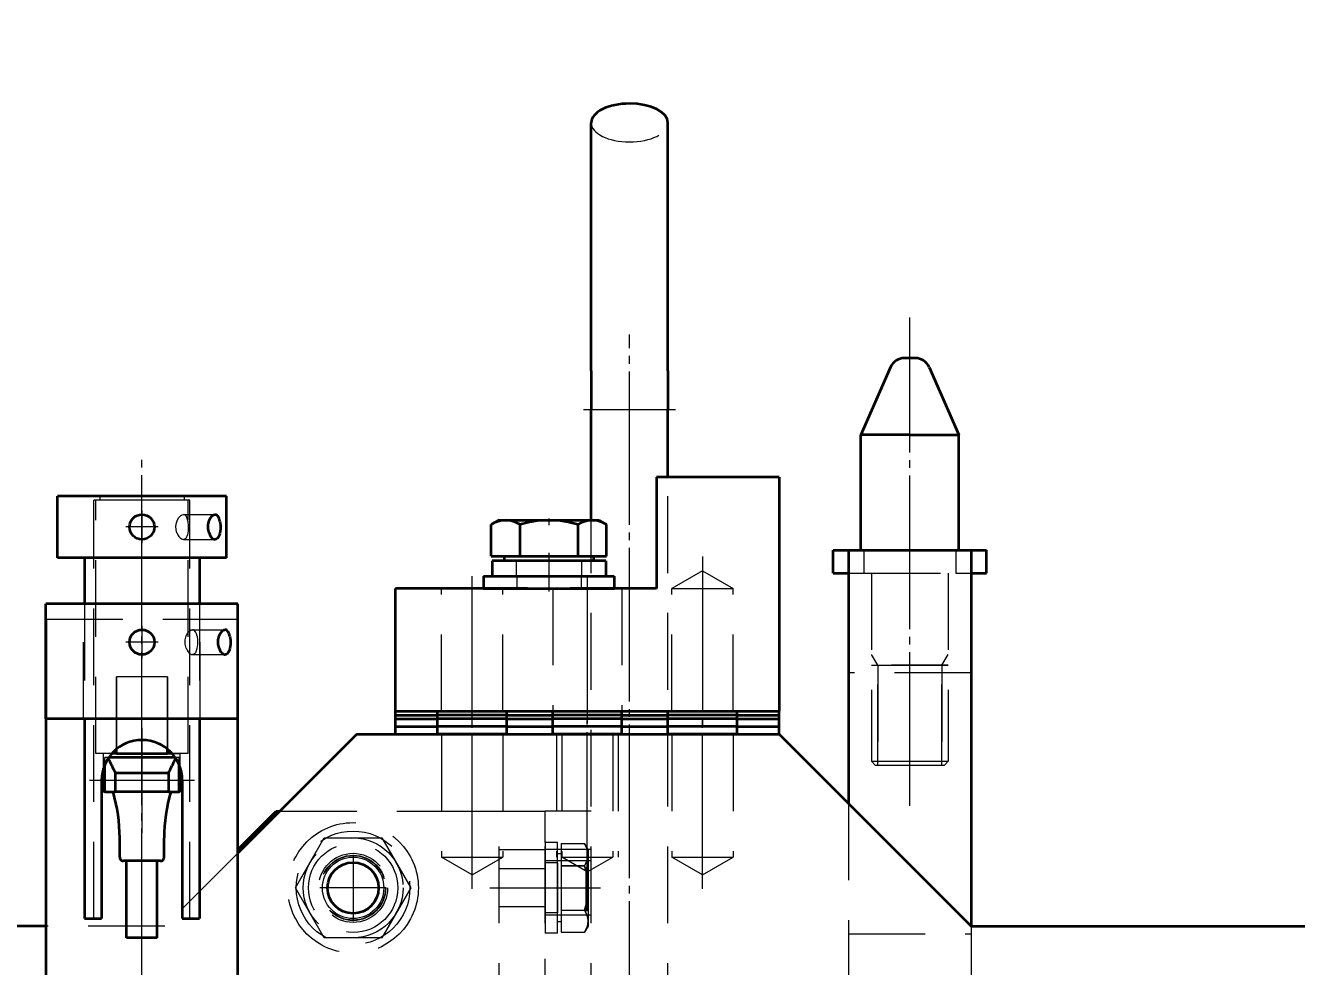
# Model space of a CAD drawing. Header units: millimetres. Extents: x 7914 to 16415, y -883 to 305.
# Drawn here: x 8296.5 to 8462.1, y -31.2 to 91.4 of the extents above; entities that cross this region are included whole.
import ezdxf

# ---------------------------------------------------------------- set-up
doc = ezdxf.new("R2010")
doc.units = ezdxf.units.MM
doc.linetypes.add('CENTER-HOKUTO', pattern=[23, 20, -1, 1, -1])
doc.linetypes.add('HIDDEN-HOKUTO', pattern=[3.8, 2.5, -1.3])
doc.layers.add('AM_7', color=2, linetype='CENTER-HOKUTO', lineweight=30)
doc.layers.add('AM_HID', color=1, linetype='HIDDEN-HOKUTO', lineweight=25)
doc.layers.add('word_dim', color=253, linetype='Continuous')
doc.styles.get("Standard").update_dxf_attribs({"font": 'romans.shx', "bigfont": 'bigfont.shx'})
doc.dimstyles.new('RS1-4', dxfattribs={"dimscale": 4, "dimtxt": 3.5, "dimasz": 3, "dimexe": 1, "dimexo": 0, "dimgap": 1, "dimtad": 3, "dimdsep": 46, "dimtxsty": 'Standard', "dimblk1": 'OPEN', "dimblk2": 'OPEN', "dimsah": 1, "dimcen": 0, "dimclrd": 256, "dimclre": 256, "dimclrt": 3, "dimadec": 0, "dimazin": 0, "dimtfac": 1, "dimtmove": 0, "dimatfit": 3, "dimldrblk": 'OPEN', "dimfxl": 0, "dimtolj": 1, "dimtzin": 0, "dimarcsym": 0})

# ---------------------------------------------------------------- blocks, each defined once
blk = doc.blocks.new('_Open')
at = {"color": 0, "lineweight": -2}
for p, q in [((-1, 0.167), (0, 0)), ((-1, -0.167), (0, 0)), ((0, 0), (-1, 0))]:
    blk.add_line(p, q, dxfattribs=at)
blk = doc.blocks.new('*D267')
at = {"layer": 'DEFPOINTS', "color": 0, "linetype": 'Continuous', "ltscale": 2}
for p in [(8630.39, 190.76), (8630.39, 123.12), (8194.72, 35.06)]:
    blk.add_point(p, dxfattribs=at)
at = {"layer": 'word_dim', "linetype": 'Continuous', "lineweight": -2, "ltscale": 2}
for p, q in [((8194.72, 35.06), (8194.72, 194.76)), ((8630.39, 123.12), (8630.39, 194.76)), ((8206.72, 190.76), (8618.39, 190.76))]:
    blk.add_line(p, q, dxfattribs=at)
at = {"layer": 'word_dim', "linetype": 'Continuous', "lineweight": -2, "ltscale": 2, "xscale": 12, "yscale": 12, "zscale": 12, "rotation": 180}
blk.add_blockref('_Open', (8194.72, 190.76), dxfattribs=at)
at = {"layer": 'word_dim', "linetype": 'Continuous', "lineweight": -2, "ltscale": 2, "xscale": 12, "yscale": 12, "zscale": 12}
blk.add_blockref('_Open', (8630.39, 190.76), dxfattribs=at)
at = {"layer": 'word_dim', "color": 3, "linetype": 'Continuous', "ltscale": 2, "insert": (8412.56, 201.76), "char_height": 14, "attachment_point": 5}
blk.add_mtext('\\A1;435.67', dxfattribs=at)

msp = doc.modelspace()

# ---------------------------------------------------------------- linework, layer by layer
at = {"color": 7, "lineweight": 35}
for p, q in [((8370.223, 46.376), (8370.223, 78.697)), ((8380.223, 46.376), (8380.223, 78.697)), ((8394.723, 32.556), (8394.723, 2.056)), ((8403.723, 23.056), (8403.723, -9.944)), ((8419.723, 23.056), (8419.723, -25.944)), ((8299.223, 14.056), (8299.223, -77.944)), ((8344.723, 2.056), (8394.723, 2.056)), ((8304.223, 1.056), (8304.223, -24.944)), ((8319.223, 1.056), (8319.223, -24.944)), ((8324.223, -77.944), (8324.223, 1.056)), ((8339.723, -0.944), (8324.223, -16.444)), ((8339.723, -0.944), (8394.723, -0.944)), ((8394.723, -0.944), (8419.723, -25.944)), ((8299.223, -25.944), (8254.723, -25.944)), ((8419.723, -25.944), (8520.723, -25.944))]:
    msp.add_line(p, q, dxfattribs=at)
at = {"color": 7, "lineweight": 35, "ltscale": 0.017374}
msp.add_line((8411.723, 48.056), (8411.028, 48.056), dxfattribs=at)
at = {"color": 7, "lineweight": 35, "ltscale": 0.011168}
msp.add_line((8412.17, 48.056), (8411.723, 48.056), dxfattribs=at)
at = {"color": 7, "lineweight": 35, "ltscale": 0.006206}
msp.add_line((8412.418, 48.056), (8412.17, 48.056), dxfattribs=at)
at = {"color": 7, "lineweight": 35, "ltscale": 0.125}
for p, q in [((8370.223, 46.376), (8370.223, 41.376)), ((8380.223, 46.376), (8380.223, 41.376))]:
    msp.add_line(p, q, dxfattribs=at)
at = {"color": 7, "lineweight": 35, "ltscale": 0.240505}
for p, q in [((8409.198, 46.861), (8405.323, 38.056)), ((8414.249, 46.861), (8418.123, 38.056))]:
    msp.add_line(p, q, dxfattribs=at)
at = {"color": 7, "lineweight": 35, "ltscale": 0.360515}
msp.add_line((8370.223, 26.956), (8370.223, 41.376), dxfattribs=at)
at = {"color": 7, "lineweight": 35, "ltscale": 0.220515}
msp.add_line((8380.223, 32.556), (8380.223, 41.376), dxfattribs=at)
at = {"color": 7, "lineweight": 35, "ltscale": 0.375}
for p, q in [((8405.323, 23.056), (8405.323, 38.056)), ((8418.123, 23.056), (8418.123, 38.056)), ((8299.223, 1.056), (8299.223, 16.056)), ((8324.223, 1.056), (8324.223, 16.056))]:
    msp.add_line(p, q, dxfattribs=at)
at = {"color": 7, "lineweight": 35, "ltscale": 0.160001}
for q in [(8405.323, 38.056), (8418.123, 38.056)]:
    msp.add_line((8411.723, 38.056), q, dxfattribs=at)
at = {"color": 7, "lineweight": 35, "ltscale": 0.3625}
msp.add_line((8378.723, 32.556), (8378.723, 18.056), dxfattribs=at)
at = {"color": 7, "lineweight": 35, "ltscale": 0.4}
for p, q in [((8394.723, 32.556), (8378.723, 32.556)), ((8403.723, 23.056), (8419.723, 23.056)), ((8344.723, 2.056), (8344.723, 18.056))]:
    msp.add_line(p, q, dxfattribs=at)
at = {"color": 7, "lineweight": 35, "ltscale": 0.275}
for p, q in [((8311.723, 30.056), (8300.723, 30.056)), ((8322.723, 30.056), (8311.723, 30.056)), ((8311.723, 22.056), (8300.723, 22.056)), ((8322.723, 22.056), (8311.723, 22.056))]:
    msp.add_line(p, q, dxfattribs=at)
at = {"color": 7, "lineweight": 35, "ltscale": 0.2}
for p, q in [((8300.723, 22.056), (8300.723, 30.056)), ((8322.723, 22.056), (8322.723, 30.056))]:
    msp.add_line(p, q, dxfattribs=at)
at = {"color": 7, "lineweight": 35, "ltscale": 0.029084}
for p, q in [((8358.223, 26.956), (8357.216, 26.374)), ((8371.223, 26.956), (8372.231, 26.374))]:
    msp.add_line(p, q, dxfattribs=at)
at = {"color": 7, "lineweight": 35, "ltscale": 0.1625}
for p, q in [((8358.223, 26.956), (8364.723, 26.956)), ((8364.723, 26.956), (8371.223, 26.956))]:
    msp.add_line(p, q, dxfattribs=at)
at = {"color": 7, "lineweight": 35, "ltscale": 0.102958}
for p, q in [((8357.216, 22.256), (8357.216, 26.374)), ((8360.967, 22.256), (8360.967, 26.374)), ((8368.48, 26.374), (8368.48, 22.256)), ((8372.231, 22.256), (8372.231, 26.374))]:
    msp.add_line(p, q, dxfattribs=at)
at = {"color": 7, "lineweight": 35, "ltscale": 0.15}
for p, q in [((8304.223, 22.056), (8304.223, 16.056)), ((8319.223, 22.056), (8319.223, 16.056)), ((8359.223, 2.056), (8365.223, 2.056)), ((8374.223, 2.056), (8380.223, 2.056)), ((8359.223, 1.556), (8365.223, 1.556)), ((8359.223, 1.556), (8365.223, 1.556)), ((8359.223, 1.056), (8365.223, 1.056)), ((8359.223, 1.056), (8365.223, 1.056)), ((8359.223, 0.056), (8365.223, 0.056)), ((8359.223, 0.056), (8365.223, 0.056)), ((8374.223, 1.556), (8380.223, 1.556)), ((8374.223, 1.556), (8380.223, 1.556)), ((8374.223, 1.056), (8380.223, 1.056)), ((8374.223, 1.056), (8380.223, 1.056)), ((8374.223, 0.056), (8380.223, 0.056)), ((8374.223, 0.056), (8380.223, 0.056)), ((8359.223, -0.944), (8365.223, -0.944)), ((8374.223, -0.944), (8380.223, -0.944))]:
    msp.add_line(p, q, dxfattribs=at)
at = {"color": 7, "lineweight": 35, "ltscale": 0.093771}
for p, q in [((8357.216, 22.256), (8360.967, 22.256)), ((8368.48, 22.256), (8372.231, 22.256))]:
    msp.add_line(p, q, dxfattribs=at)
at = {"color": 7, "lineweight": 35, "ltscale": 0.185001}
for p, q in [((8364.723, 21.656), (8357.323, 21.656)), ((8372.123, 21.656), (8364.723, 21.656))]:
    msp.add_line(p, q, dxfattribs=at)
at = {"color": 7, "lineweight": 35, "ltscale": 0.05}
for p, q in [((8357.323, 21.656), (8357.323, 19.656)), ((8372.123, 21.656), (8372.123, 19.656)), ((8311.723, -27.444), (8309.723, -27.444)), ((8313.723, -27.444), (8311.723, -27.444))]:
    msp.add_line(p, q, dxfattribs=at)
at = {"color": 7, "lineweight": 35, "ltscale": 0.015}
for p, q in [((8358.908, 22.256), (8358.908, 21.656)), ((8370.538, 22.256), (8370.538, 21.656))]:
    msp.add_line(p, q, dxfattribs=at)
at = {"color": 7, "lineweight": 35, "ltscale": 0.187833}
msp.add_line((8360.967, 22.256), (8368.48, 22.256), dxfattribs=at)
at = {"color": 7, "lineweight": 35, "ltscale": 0.1}
for p, q in [((8401.723, 23.056), (8405.723, 23.056)), ((8417.723, 23.056), (8421.723, 23.056))]:
    msp.add_line(p, q, dxfattribs=at)
at = {"color": 7, "lineweight": 35, "ltscale": 0.075}
for p, q in [((8401.723, 20.056), (8401.723, 23.056)), ((8421.723, 20.056), (8421.723, 23.056))]:
    msp.add_line(p, q, dxfattribs=at)
at = {"color": 7, "lineweight": 35, "ltscale": 0.3}
msp.add_line((8405.723, 23.056), (8417.723, 23.056), dxfattribs=at)
at = {"color": 7, "lineweight": 35, "ltscale": 0.050005}
for p, q in [((8401.723, 20.056), (8403.723, 20.056)), ((8419.723, 20.056), (8421.723, 20.056))]:
    msp.add_line(p, q, dxfattribs=at)
at = {"color": 7, "lineweight": 35, "ltscale": 0.2125}
for p, q in [((8356.223, 19.656), (8364.723, 19.656)), ((8364.723, 19.656), (8373.223, 19.656)), ((8356.223, 18.056), (8364.723, 18.056)), ((8364.723, 18.056), (8373.223, 18.056))]:
    msp.add_line(p, q, dxfattribs=at)
at = {"color": 7, "lineweight": 35, "ltscale": 0.04}
for p, q in [((8356.223, 19.656), (8356.223, 18.056)), ((8373.223, 19.656), (8373.223, 18.056))]:
    msp.add_line(p, q, dxfattribs=at)
at = {"color": 7, "lineweight": 35, "ltscale": 0.430635}
msp.add_line((8361.949, 18.056), (8344.723, 18.056), dxfattribs=at)
at = {"color": 7, "lineweight": 35, "ltscale": 0.280594}
msp.add_line((8378.723, 18.056), (8367.5, 18.056), dxfattribs=at)
at = {"color": 7, "lineweight": 35, "ltscale": 0.3125}
for p, q in [((8311.723, 16.056), (8299.223, 16.056)), ((8324.223, 16.056), (8311.723, 16.056)), ((8311.723, 1.056), (8299.223, 1.056)), ((8324.223, 1.056), (8311.723, 1.056))]:
    msp.add_line(p, q, dxfattribs=at)
at = {"color": 7, "lineweight": 35, "ltscale": 0.0125}
for p, q in [((8344.723, 1.556), (8344.723, 2.056)), ((8350.223, 1.556), (8350.223, 2.056)), ((8359.223, 1.556), (8359.223, 2.056)), ((8365.223, 1.556), (8365.223, 2.056)), ((8374.223, 1.556), (8374.223, 2.056)), ((8380.223, 1.556), (8380.223, 2.056)), ((8389.223, 1.556), (8389.223, 2.056)), ((8394.723, 1.556), (8394.723, 2.056)), ((8344.723, 1.056), (8344.723, 1.556)), ((8350.223, 1.056), (8350.223, 1.556)), ((8359.223, 1.056), (8359.223, 1.556)), ((8365.223, 1.056), (8365.223, 1.556)), ((8374.223, 1.056), (8374.223, 1.556)), ((8380.223, 1.056), (8380.223, 1.556)), ((8389.223, 1.056), (8389.223, 1.556)), ((8394.723, 1.056), (8394.723, 1.556))]:
    msp.add_line(p, q, dxfattribs=at)
at = {"color": 7, "lineweight": 35, "ltscale": 0.1375}
for p, q in [((8344.723, 2.056), (8350.223, 2.056)), ((8389.223, 2.056), (8394.723, 2.056)), ((8344.723, 1.556), (8350.223, 1.556)), ((8344.723, 1.556), (8350.223, 1.556)), ((8344.723, 1.056), (8350.223, 1.056)), ((8344.723, 1.056), (8350.223, 1.056)), ((8344.723, 0.056), (8350.223, 0.056)), ((8344.723, 0.056), (8350.223, 0.056)), ((8389.223, 1.556), (8394.723, 1.556)), ((8389.223, 1.556), (8394.723, 1.556)), ((8389.223, 1.056), (8394.723, 1.056)), ((8389.223, 1.056), (8394.723, 1.056)), ((8389.223, 0.056), (8394.723, 0.056)), ((8389.223, 0.056), (8394.723, 0.056)), ((8344.723, -0.944), (8350.223, -0.944)), ((8389.223, -0.944), (8394.723, -0.944))]:
    msp.add_line(p, q, dxfattribs=at)
at = {"color": 7, "lineweight": 35, "ltscale": 0.025}
for p, q in [((8344.723, 0.056), (8344.723, 1.056)), ((8344.723, -0.944), (8344.723, 0.056)), ((8350.223, 0.056), (8350.223, 1.056)), ((8350.223, -0.944), (8350.223, 0.056)), ((8359.223, 0.056), (8359.223, 1.056)), ((8359.223, -0.944), (8359.223, 0.056)), ((8365.223, 0.056), (8365.223, 1.056)), ((8365.223, -0.944), (8365.223, 0.056)), ((8374.223, 0.056), (8374.223, 1.056)), ((8374.223, -0.944), (8374.223, 0.056)), ((8380.223, 0.056), (8380.223, 1.056)), ((8380.223, -0.944), (8380.223, 0.056)), ((8389.223, 0.056), (8389.223, 1.056)), ((8389.223, -0.944), (8389.223, 0.056)), ((8394.723, 0.056), (8394.723, 1.056)), ((8394.723, -0.944), (8394.723, 0.056))]:
    msp.add_line(p, q, dxfattribs=at)
at = {"color": 7, "lineweight": 35, "ltscale": 0.225}
for p, q in [((8359.223, 1.556), (8350.223, 1.556)), ((8359.223, 1.556), (8350.223, 1.556)), ((8359.223, 1.056), (8350.223, 1.056)), ((8359.223, 1.056), (8350.223, 1.056)), ((8359.223, 0.056), (8350.223, 0.056)), ((8359.223, 0.056), (8350.223, 0.056)), ((8374.223, 1.556), (8365.223, 1.556)), ((8374.223, 1.556), (8365.223, 1.556)), ((8374.223, 1.056), (8365.223, 1.056)), ((8374.223, 1.056), (8365.223, 1.056)), ((8374.223, 0.056), (8365.223, 0.056)), ((8374.223, 0.056), (8365.223, 0.056)), ((8389.223, 1.556), (8380.223, 1.556)), ((8389.223, 1.556), (8380.223, 1.556)), ((8389.223, 1.056), (8380.223, 1.056)), ((8389.223, 1.056), (8380.223, 1.056)), ((8389.223, 0.056), (8380.223, 0.056)), ((8389.223, 0.056), (8380.223, 0.056)), ((8359.223, -0.944), (8350.223, -0.944)), ((8374.223, -0.944), (8365.223, -0.944)), ((8389.223, -0.944), (8380.223, -0.944))]:
    msp.add_line(p, q, dxfattribs=at)
at = {"color": 7, "lineweight": 35, "ltscale": 0.014243}
for p, q in [((8308.407, -3.444), (8308.407, -2.874)), ((8315.04, -3.444), (8315.04, -2.874))]:
    msp.add_line(p, q, dxfattribs=at)
at = {"color": 7, "lineweight": 35, "ltscale": 0.088429}
for p, q in [((8306.885, -8.444), (8306.885, -4.907)), ((8316.562, -8.444), (8316.562, -4.907))]:
    msp.add_line(p, q, dxfattribs=at)
at = {"color": 7, "lineweight": 35, "ltscale": 0.107706}
for p, q in [((8311.723, -3.944), (8307.415, -3.944)), ((8316.032, -3.944), (8311.723, -3.944))]:
    msp.add_line(p, q, dxfattribs=at)
at = {"color": 7, "lineweight": 35, "ltscale": 0.014911}
for p, q in [((8308.407, -3.444), (8307.81, -3.444)), ((8315.636, -3.444), (8315.04, -3.444))]:
    msp.add_line(p, q, dxfattribs=at)
at = {"color": 7, "lineweight": 35, "ltscale": 0.082915}
for p, q in [((8308.407, -3.444), (8311.723, -3.444)), ((8311.723, -3.444), (8315.04, -3.444))]:
    msp.add_line(p, q, dxfattribs=at)
at = {"color": 7, "lineweight": 35, "ltscale": 0.077519}
for p, q in [((8306.723, -8.444), (8306.723, -5.343)), ((8316.723, -8.444), (8316.723, -5.343))]:
    msp.add_line(p, q, dxfattribs=at)
at = {"color": 7, "lineweight": 35, "ltscale": 0.0625}
for p, q in [((8308.258, -5.944), (8308.258, -8.444)), ((8315.189, -5.944), (8315.189, -8.444)), ((8308.823, -16.944), (8308.823, -14.444)), ((8314.623, -16.944), (8314.623, -14.444))]:
    msp.add_line(p, q, dxfattribs=at)
at = {"color": 7, "lineweight": 35, "ltscale": 0.086642}
for p, q in [((8308.258, -5.944), (8311.723, -5.944)), ((8311.723, -5.944), (8315.189, -5.944)), ((8311.723, -8.444), (8308.258, -8.444)), ((8315.189, -8.444), (8311.723, -8.444))]:
    msp.add_line(p, q, dxfattribs=at)
at = {"color": 7, "lineweight": 35, "ltscale": 0.45}
for p, q in [((8306.473, -6.944), (8306.473, -24.944)), ((8316.973, -6.944), (8316.973, -24.944))]:
    msp.add_line(p, q, dxfattribs=at)
at = {"color": 7, "lineweight": 35, "ltscale": 0.004034}
for p, q in [((8306.885, -8.444), (8306.723, -8.444)), ((8316.723, -8.444), (8316.562, -8.444))]:
    msp.add_line(p, q, dxfattribs=at)
at = {"color": 7, "lineweight": 35, "ltscale": 0.034324}
for p, q in [((8306.885, -8.444), (8308.258, -8.444)), ((8315.189, -8.444), (8316.562, -8.444))]:
    msp.add_line(p, q, dxfattribs=at)
at = {"color": 7, "lineweight": 35, "ltscale": 0.176777}
msp.add_line((8324.223, -15.944), (8329.223, -10.944), dxfattribs=at)
at = {"color": 7, "lineweight": 35, "ltscale": 0.012501}
msp.add_line((8329.223, -10.944), (8329.723, -10.944), dxfattribs=at)
at = {"color": 7, "lineweight": 35, "ltscale": 0.06}
for p, q in [((8311.723, -17.444), (8309.323, -17.444)), ((8314.123, -17.444), (8311.723, -17.444))]:
    msp.add_line(p, q, dxfattribs=at)
at = {"color": 7, "lineweight": 35, "ltscale": 0.25}
for p, q in [((8309.723, -27.444), (8309.723, -17.444)), ((8313.723, -27.444), (8313.723, -17.444))]:
    msp.add_line(p, q, dxfattribs=at)
at = {"color": 7, "lineweight": 35, "ltscale": 0.05625}
for p, q in [((8304.223, -24.944), (8306.473, -24.944)), ((8316.973, -24.944), (8319.223, -24.944))]:
    msp.add_line(p, q, dxfattribs=at)
at = {"color": 7, "lineweight": 35}
for points in [[(8320.458, 25.279), (8320.347, 25.808), (8320.353, 26.362), (8320.477, 26.886), (8320.64, 27.228), (8320.852, 27.492), (8321.091, 27.647), (8321.25, 27.677)], [(8321.881, 26.833), (8321.79, 27.152), (8321.66, 27.415), (8321.491, 27.597), (8321.375, 27.657), (8321.25, 27.677)], [(8321.881, 26.833), (8321.949, 26.304), (8321.945, 25.751), (8321.869, 25.228), (8321.779, 24.929), (8321.652, 24.684), (8321.535, 24.55), (8321.401, 24.465), (8321.25, 24.435)], [(8360.967, 26.374), (8360.516, 26.609), (8360.06, 26.791), (8359.65, 26.899), (8359.238, 26.951), (8358.611, 26.914), (8357.99, 26.745), (8357.601, 26.578), (8357.216, 26.374)], [(8364.723, 26.956), (8363.454, 26.885), (8362.2, 26.683), (8360.967, 26.374)], [(8368.48, 26.374), (8367.247, 26.683), (8365.992, 26.885), (8364.723, 26.956)], [(8372.231, 26.374), (8371.78, 26.609), (8371.324, 26.791), (8370.914, 26.899), (8370.502, 26.951), (8369.875, 26.914), (8369.255, 26.745), (8368.865, 26.578), (8368.48, 26.374)], [(8320.458, 25.279), (8320.568, 25.013), (8320.708, 24.783), (8320.842, 24.629), (8320.988, 24.515), (8321.119, 24.455), (8321.25, 24.435)], [(8321.767, 10.279), (8321.658, 10.808), (8321.665, 11.362), (8321.785, 11.886), (8321.945, 12.228), (8322.153, 12.492), (8322.391, 12.647), (8322.549, 12.677)], [(8323.19, 11.833), (8323.096, 12.152), (8322.963, 12.415), (8322.791, 12.597), (8322.674, 12.657), (8322.549, 12.677)], [(8323.19, 11.833), (8323.26, 11.304), (8323.256, 10.751), (8323.178, 10.228), (8323.085, 9.932), (8322.958, 9.689), (8322.838, 9.551), (8322.701, 9.465), (8322.549, 9.435)], [(8321.767, 10.279), (8321.876, 10.011), (8322.014, 9.78), (8322.145, 9.627), (8322.288, 9.515), (8322.418, 9.455), (8322.549, 9.435)]]:
    msp.add_lwpolyline(points, dxfattribs=at)
for centre, radius in [((8311.723, 26.056), 1.621), ((8311.723, 11.056), 1.621), ((8339.223, -20.944), 3.323)]:
    msp.add_circle(centre, radius, dxfattribs=at)
at = {"color": 7, "lineweight": 13}
msp.add_circle((8339.223, -20.944), 4, dxfattribs=at)
at = {"color": 7, "lineweight": 35}
for centre, radius, start, end in [((8411.028, 46.056), 2, 90, 156.25051), ((8412.418, 46.056), 2, 23.74949, 90), ((8311.723, -6.944), 5.25, 360, 179.99999), ((8375.478, 28.953), 75.739, 205.85898, 207.43579), ((8247.969, 28.953), 75.739, 332.56421, 334.14101), ((8287.222, -14.444), 21.601, 0, 16.12649), ((8336.225, -14.444), 21.601, 163.87352, 179.99999), ((8309.323, -16.944), 0.5, 180.00288, 270.63679), ((8314.123, -16.944), 0.5, 269.36321, 359.99712)]:
    msp.add_arc(centre, radius, start, end, dxfattribs=at)
for start_param, end_param in [(1.5707963, 3.1415927), (6.2831853, 7.8539816)]:
    msp.add_ellipse((8375.223, 78.697), major_axis=(5, 0), ratio=0.5, start_param=start_param, end_param=end_param, dxfattribs=at)
at = {"layer": 'AM_7', "color": 2, "lineweight": 13}
for p, q in [((8411.723, -10.244), (8411.723, 53.356)), ((8375.223, -65.676), (8375.223, 51.108)), ((8369.223, 41.376), (8381.223, 41.376)), ((8311.723, -33.194), (8311.723, 35.806)), ((8311.723, 28.163), (8311.723, 23.949)), ((8364.723, 27.17), (8364.723, 26.293)), ((8313.831, 26.056), (8309.616, 26.056)), ((8364.723, 22.676), (8364.723, 17.635)), ((8384.723, 22.196), (8384.723, 0.225)), ((8354.723, 0.456), (8354.723, 19.656)), ((8369.723, 19.656), (8369.723, 0.455)), ((8311.723, 13.163), (8311.723, 8.949)), ((8313.831, 11.056), (8309.616, 11.056)), ((8354.723, -21.084), (8354.723, 0.887)), ((8369.723, -20.655), (8369.723, 0.848)), ((8384.723, -21.084), (8384.723, 0.887)), ((8311.723, -0.119), (8311.723, -13.769)), ((8318.548, -6.944), (8304.898, -6.944)), ((8339.223, -16.624), (8339.223, -25.265)), ((8343.544, -20.944), (8334.903, -20.944)), ((8357.023, -20.944), (8371.423, -20.944))]:
    msp.add_line(p, q, dxfattribs=at)
at = {"layer": 'AM_HID', "color": 1, "lineweight": 13, "ltscale": 4}
for p, q in [((8411.723, 38.056), (8405.323, 38.056)), ((8418.123, 38.056), (8411.723, 38.056)), ((8380.223, -55.944), (8380.223, 32.556)), ((8306.223, 30.056), (8306.223, 29.556)), ((8317.223, 30.056), (8317.223, 29.556)), ((8311.723, 29.556), (8305.473, 29.556)), ((8305.473, -24.944), (8305.473, 29.556)), ((8311.723, 29.556), (8305.723, 29.556)), ((8305.723, -3.444), (8305.723, 29.556)), ((8317.973, 29.556), (8311.723, 29.556)), ((8317.723, 29.556), (8311.723, 29.556)), ((8317.723, -3.444), (8317.723, 29.556)), ((8317.973, -24.944), (8317.973, 29.556)), ((8317.136, 27.677), (8321.25, 27.677)), ((8370.223, -55.944), (8370.223, 26.956)), ((8360.967, 22.256), (8360.967, 26.374)), ((8368.48, 22.256), (8368.48, 26.374)), ((8317.136, 24.435), (8321.25, 24.435)), ((8360.473, 21.656), (8364.723, 21.656)), ((8360.473, 21.656), (8360.473, 19.656)), ((8364.723, 21.656), (8368.973, 21.656)), ((8368.973, 21.656), (8368.973, 19.656)), ((8405.723, 23.056), (8405.723, 20.056)), ((8417.723, 23.056), (8417.723, 20.056)), ((8384.723, 20.365), (8380.723, 18.056)), ((8384.723, 20.365), (8388.723, 18.056)), ((8403.723, 20.056), (8405.723, 20.056)), ((8403.723, 20.056), (8419.723, 20.056)), ((8405.723, 20.056), (8417.723, 20.056)), ((8406.723, 20.056), (8406.723, -4.444)), ((8406.723, 20.056), (8406.723, 7.056)), ((8416.723, 20.056), (8416.723, -4.444)), ((8416.723, 20.056), (8416.723, 7.056)), ((8417.723, 20.056), (8419.723, 20.056)), ((8360.473, 19.656), (8364.723, 19.656)), ((8360.523, 19.656), (8360.523, 18.056)), ((8364.723, 19.656), (8368.973, 19.656)), ((8368.923, 19.656), (8368.923, 18.056)), ((8350.723, 2.056), (8350.723, 18.056)), ((8358.723, 2.056), (8358.723, 18.056)), ((8367.5, 18.056), (8361.949, 18.056)), ((8365.223, 18.056), (8365.223, 2.056)), ((8374.223, 18.056), (8374.223, 2.056)), ((8380.723, 18.056), (8386.641, 18.056)), ((8380.723, 2.056), (8380.723, 18.056)), ((8382.806, 18.056), (8388.723, 18.056)), ((8388.723, 2.056), (8388.723, 18.056)), ((8304.123, 1.056), (8304.123, 16.056)), ((8304.223, 16.056), (8304.223, 1.056)), ((8319.223, 16.056), (8319.223, 1.056)), ((8319.323, 1.056), (8319.323, 16.056)), ((8299.223, 14.056), (8324.223, 14.056)), ((8324.223, 1.056), (8324.223, 14.056)), ((8318.305, 12.677), (8322.549, 12.677)), ((8318.305, 9.435), (8322.549, 9.435)), ((8407.535, 8.056), (8406.723, 9.462)), ((8415.911, 8.056), (8416.723, 9.462)), ((8419.723, 7.056), (8403.723, 7.056)), ((8406.723, 8.056), (8415.931, 8.056)), ((8406.726, 8.056), (8414.12, 8.056)), ((8407.516, 8.056), (8416.723, 8.056)), ((8407.535, -4.444), (8407.535, 8.056)), ((8407.535, 8.056), (8407.535, -4.944)), ((8416.723, 8.056), (8409.326, 8.056)), ((8415.911, -4.444), (8415.911, 8.056)), ((8415.911, 8.056), (8415.911, -4.944)), ((8308.407, 6.556), (8308.407, -3.444)), ((8308.407, -2.874), (8308.407, 6.556)), ((8311.723, 6.556), (8308.407, 6.556)), ((8315.04, 6.556), (8311.723, 6.556)), ((8315.04, 6.556), (8315.04, -3.444)), ((8315.04, -2.874), (8315.04, 6.556)), ((8359.223, 2.056), (8350.223, 2.056)), ((8374.223, 2.056), (8365.223, 2.056)), ((8389.223, 2.056), (8380.223, 2.056)), ((8350.723, -0.944), (8350.723, -16.944)), ((8358.723, -0.944), (8358.723, -16.944)), ((8365.723, -0.944), (8365.723, -16.944)), ((8366.4, -0.944), (8366.4, -16.944)), ((8373.047, -0.944), (8373.047, -16.944)), ((8373.723, -0.944), (8373.723, -16.944)), ((8380.723, -0.944), (8380.723, -16.944)), ((8388.723, -0.944), (8388.723, -16.944)), ((8307.81, -3.444), (8305.723, -3.444)), ((8306.723, -5.343), (8306.723, -3.444)), ((8306.885, -4.907), (8306.885, -3.944)), ((8307.415, -3.944), (8306.885, -3.944)), ((8307.322, -4.081), (8307.256, -3.944)), ((8315.041, -3.444), (8316.723, -3.444)), ((8317.723, -3.444), (8315.636, -3.444)), ((8316.562, -3.944), (8316.032, -3.944)), ((8316.191, -3.944), (8316.124, -4.081)), ((8316.562, -4.907), (8316.562, -3.944)), ((8316.723, -5.343), (8316.723, -3.444)), ((8406.723, -4.444), (8414.12, -4.444)), ((8407.223, -4.944), (8406.723, -4.444)), ((8407.223, -4.944), (8409.566, -4.944)), ((8407.535, -4.944), (8407.535, -4.444)), ((8409.326, -4.444), (8416.723, -4.444)), ((8409.566, -4.944), (8416.223, -4.944)), ((8415.911, -4.944), (8415.911, -4.444)), ((8416.223, -4.944), (8416.723, -4.444)), ((8329.723, -10.944), (8354.223, -10.944)), ((8354.223, -10.944), (8364.223, -10.944)), ((8358.223, -55.944), (8358.223, -10.944)), ((8370.223, -10.944), (8364.223, -10.944)), ((8364.223, -15.044), (8364.223, -10.944)), ((8364.223, -55.944), (8364.223, -10.944)), ((8370.223, -55.944), (8370.223, -10.944)), ((8403.723, -9.944), (8403.723, -26.944)), ((8331.716, -20.944), (8335.467, -14.444)), ((8335.467, -14.444), (8342.98, -14.444)), ((8342.98, -14.444), (8346.731, -20.944)), ((8324.223, -16.444), (8314.723, -25.944)), ((8358.223, -15.944), (8364.223, -15.944)), ((8364.223, -15.044), (8364.223, -20.944)), ((8365.823, -15.044), (8364.223, -15.044)), ((8370.223, -15.944), (8364.223, -15.944)), ((8365.823, -20.944), (8365.823, -15.044)), ((8366.323, -16.504), (8365.823, -16.504)), ((8366.323, -15.169), (8366.323, -18.054)), ((8366.323, -15.169), (8369.376, -15.169)), ((8369.823, -15.944), (8369.376, -15.169)), ((8369.823, -15.944), (8369.823, -20.944)), ((8350.723, -16.944), (8356.641, -16.944)), ((8354.723, -19.254), (8350.723, -16.944)), ((8352.806, -16.944), (8358.723, -16.944)), ((8354.723, -19.254), (8358.723, -16.944)), ((8370.223, -17.444), (8364.223, -17.444)), ((8365.823, -17.694), (8364.223, -17.694)), ((8365.823, -17.694), (8365.823, -20.944)), ((8366.323, -18.054), (8366.323, -23.834)), ((8366.323, -18.054), (8369.376, -18.054)), ((8369.376, -18.054), (8366.323, -18.054)), ((8366.4, -16.944), (8371.317, -16.944)), ((8369.723, -18.863), (8366.4, -16.944)), ((8368.13, -16.944), (8373.047, -16.944)), ((8369.723, -18.863), (8373.047, -16.944)), ((8380.723, -16.944), (8386.641, -16.944)), ((8384.723, -19.254), (8380.723, -16.944)), ((8382.806, -16.944), (8388.723, -16.944)), ((8384.723, -19.254), (8388.723, -16.944)), ((8364.223, -18.486), (8358.223, -18.486)), ((8369.823, -18.313), (8369.573, -18.313)), ((8369.573, -18.321), (8369.573, -18.313)), ((8369.823, -18.315), (8369.573, -18.315)), ((8369.823, -18.321), (8369.573, -18.321)), ((8369.573, -18.344), (8369.573, -18.321)), ((8369.823, -18.323), (8369.573, -18.323)), ((8369.823, -18.336), (8369.573, -18.336)), ((8369.823, -18.344), (8369.573, -18.344)), ((8369.573, -18.377), (8369.573, -18.344)), ((8369.823, -18.354), (8369.573, -18.354)), ((8369.823, -18.377), (8369.573, -18.377)), ((8369.573, -18.569), (8369.573, -18.377)), ((8369.823, -18.377), (8369.573, -18.377)), ((8369.823, -18.383), (8369.573, -18.383)), ((8369.823, -18.405), (8369.573, -18.405)), ((8369.823, -18.438), (8369.573, -18.438)), ((8369.823, -18.438), (8369.573, -18.438)), ((8369.823, -18.477), (8369.573, -18.477)), ((8369.823, -18.509), (8369.573, -18.509)), ((8369.823, -18.52), (8369.573, -18.52)), ((8369.823, -18.537), (8369.573, -18.537)), ((8369.823, -18.538), (8369.573, -18.538)), ((8369.823, -18.54), (8369.573, -18.54)), ((8369.823, -18.542), (8369.573, -18.542)), ((8369.823, -18.544), (8369.573, -18.544)), ((8369.823, -18.55), (8369.573, -18.55)), ((8369.823, -18.557), (8369.573, -18.557)), ((8369.823, -18.557), (8369.573, -18.557)), ((8369.823, -18.566), (8369.573, -18.566)), ((8369.823, -18.569), (8369.573, -18.569)), ((8369.573, -18.571), (8369.573, -18.569)), ((8369.823, -18.569), (8369.573, -18.569)), ((8369.823, -18.569), (8369.573, -18.569)), ((8369.823, -18.569), (8369.573, -18.569)), ((8369.823, -18.571), (8369.573, -18.571)), ((8369.573, -18.575), (8369.573, -18.571)), ((8369.823, -18.571), (8369.573, -18.571)), ((8369.823, -18.575), (8369.573, -18.575)), ((8369.573, -18.579), (8369.573, -18.575)), ((8369.823, -18.575), (8369.573, -18.575)), ((8369.823, -18.576), (8369.573, -18.576)), ((8369.823, -18.579), (8369.573, -18.579)), ((8369.573, -18.585), (8369.573, -18.579)), ((8369.823, -18.579), (8369.573, -18.579)), ((8369.823, -18.581), (8369.573, -18.581)), ((8369.823, -18.585), (8369.573, -18.585)), ((8369.573, -18.592), (8369.573, -18.585)), ((8369.823, -18.585), (8369.573, -18.585)), ((8369.823, -18.588), (8369.573, -18.588)), ((8369.823, -18.592), (8369.573, -18.592)), ((8369.573, -18.6), (8369.573, -18.592)), ((8369.823, -18.592), (8369.573, -18.592)), ((8369.823, -18.595), (8369.573, -18.595)), ((8369.823, -18.6), (8369.573, -18.6)), ((8369.573, -18.61), (8369.573, -18.6)), ((8369.823, -18.6), (8369.573, -18.6)), ((8369.823, -18.602), (8369.573, -18.602)), ((8369.823, -18.61), (8369.573, -18.61)), ((8369.573, -18.621), (8369.573, -18.61)), ((8369.823, -18.61), (8369.573, -18.61)), ((8369.823, -18.616), (8369.573, -18.616)), ((8369.823, -18.617), (8369.573, -18.617)), ((8369.823, -18.619), (8369.573, -18.619)), ((8369.823, -18.621), (8369.573, -18.621)), ((8369.573, -18.633), (8369.573, -18.621)), ((8369.823, -18.621), (8369.573, -18.621)), ((8369.823, -18.633), (8369.573, -18.633)), ((8369.573, -18.646), (8369.573, -18.633)), ((8369.823, -18.633), (8369.573, -18.633)), ((8369.823, -18.633), (8369.573, -18.633)), ((8369.823, -18.646), (8369.573, -18.646)), ((8369.573, -18.661), (8369.573, -18.646)), ((8369.823, -18.646), (8369.573, -18.646)), ((8369.823, -18.651), (8369.573, -18.651)), ((8369.823, -18.661), (8369.573, -18.661)), ((8369.573, -18.677), (8369.573, -18.661)), ((8369.823, -18.661), (8369.573, -18.661)), ((8369.823, -18.661), (8369.573, -18.661)), ((8369.823, -18.669), (8369.573, -18.669)), ((8369.823, -18.669), (8369.573, -18.669)), ((8369.823, -18.677), (8369.573, -18.677)), ((8369.573, -18.694), (8369.573, -18.677)), ((8369.823, -18.677), (8369.573, -18.677)), ((8369.823, -18.689), (8369.573, -18.689)), ((8369.823, -18.694), (8369.573, -18.694)), ((8369.573, -18.713), (8369.573, -18.694)), ((8369.823, -18.694), (8369.573, -18.694)), ((8369.823, -18.697), (8369.573, -18.697)), ((8369.823, -18.709), (8369.573, -18.709)), ((8369.823, -18.713), (8369.573, -18.713)), ((8369.573, -18.733), (8369.573, -18.713)), ((8369.823, -18.713), (8369.573, -18.713)), ((8369.823, -18.715), (8369.573, -18.715)), ((8369.823, -18.717), (8369.573, -18.717)), ((8369.823, -18.73), (8369.573, -18.73)), ((8369.823, -18.733), (8369.573, -18.733)), ((8369.573, -18.754), (8369.573, -18.733)), ((8369.823, -18.733), (8369.573, -18.733)), ((8369.823, -18.752), (8369.573, -18.752)), ((8369.823, -18.754), (8369.573, -18.754)), ((8369.573, -18.776), (8369.573, -18.754)), ((8369.823, -18.754), (8369.573, -18.754)), ((8369.823, -18.763), (8369.573, -18.763)), ((8369.823, -18.776), (8369.573, -18.776)), ((8369.573, -18.8), (8369.573, -18.776)), ((8369.823, -18.776), (8369.573, -18.776)), ((8369.823, -18.776), (8369.573, -18.776)), ((8369.823, -18.78), (8369.573, -18.78)), ((8369.823, -18.8), (8369.573, -18.8)), ((8369.573, -18.825), (8369.573, -18.8)), ((8369.823, -18.8), (8369.573, -18.8)), ((8369.823, -18.8), (8369.573, -18.8)), ((8369.823, -18.809), (8369.573, -18.809)), ((8369.823, -18.815), (8369.573, -18.815)), ((8369.823, -18.825), (8369.573, -18.825)), ((8369.573, -23.401), (8369.573, -18.825)), ((8369.823, -18.825), (8369.573, -18.825)), ((8369.823, -18.825), (8369.573, -18.825)), ((8369.823, -18.838), (8369.573, -18.838)), ((8369.823, -18.85), (8369.573, -18.85)), ((8369.823, -18.853), (8369.573, -18.853)), ((8369.823, -18.854), (8369.573, -18.854)), ((8369.823, -18.863), (8369.573, -18.863)), ((8369.823, -18.876), (8369.573, -18.876)), ((8369.823, -18.889), (8369.573, -18.889)), ((8369.823, -18.896), (8369.573, -18.896)), ((8369.823, -18.902), (8369.573, -18.902)), ((8369.823, -18.914), (8369.573, -18.914)), ((8369.823, -18.927), (8369.573, -18.927)), ((8369.823, -18.937), (8369.573, -18.937)), ((8369.823, -18.939), (8369.573, -18.939)), ((8369.823, -18.94), (8369.573, -18.94)), ((8369.823, -18.948), (8369.573, -18.948)), ((8369.823, -18.966), (8369.573, -18.966)), ((8369.823, -18.978), (8369.573, -18.978)), ((8369.823, -18.978), (8369.573, -18.978)), ((8369.823, -18.991), (8369.573, -18.991)), ((8369.823, -19.004), (8369.573, -19.004)), ((8369.823, -19.017), (8369.573, -19.017)), ((8369.823, -19.017), (8369.573, -19.017)), ((8369.823, -19.03), (8369.573, -19.03)), ((8369.823, -19.033), (8369.573, -19.033)), ((8369.823, -19.042), (8369.573, -19.042)), ((8369.823, -19.054), (8369.573, -19.054)), ((8369.823, -19.055), (8369.573, -19.055)), ((8369.823, -19.068), (8369.573, -19.068)), ((8369.823, -19.081), (8369.573, -19.081)), ((8369.823, -19.09), (8369.573, -19.09)), ((8369.823, -19.097), (8369.573, -19.097)), ((8369.823, -19.112), (8369.573, -19.112)), ((8369.823, -19.123), (8369.573, -19.123)), ((8369.823, -19.142), (8369.573, -19.142)), ((8369.823, -19.144), (8369.573, -19.144)), ((8369.823, -19.155), (8369.573, -19.155)), ((8369.823, -19.17), (8369.573, -19.17)), ((8369.823, -19.185), (8369.573, -19.185)), ((8369.823, -19.196), (8369.573, -19.196)), ((8369.823, -19.209), (8369.573, -19.209)), ((8369.823, -19.213), (8369.573, -19.213)), ((8369.823, -19.221), (8369.573, -19.221)), ((8369.823, -19.239), (8369.573, -19.239)), ((8369.823, -19.244), (8369.573, -19.244)), ((8369.823, -19.261), (8369.573, -19.261)), ((8369.823, -19.263), (8369.573, -19.263)), ((8369.823, -19.266), (8369.573, -19.266)), ((8369.823, -19.278), (8369.573, -19.278)), ((8369.823, -19.285), (8369.573, -19.285)), ((8369.823, -19.286), (8369.573, -19.286)), ((8369.823, -19.304), (8369.573, -19.304)), ((8369.823, -19.305), (8369.573, -19.305)), ((8369.823, -19.305), (8369.573, -19.305)), ((8369.823, -19.321), (8369.573, -19.321)), ((8369.823, -19.323), (8369.573, -19.323)), ((8369.823, -19.336), (8369.573, -19.336)), ((8369.823, -19.339), (8369.573, -19.339)), ((8369.823, -19.35), (8369.573, -19.35)), ((8369.823, -19.354), (8369.573, -19.354)), ((8369.823, -19.362), (8369.573, -19.362)), ((8369.823, -19.366), (8369.573, -19.366)), ((8369.823, -19.372), (8369.573, -19.372)), ((8369.823, -19.377), (8369.573, -19.377)), ((8369.823, -19.381), (8369.573, -19.381)), ((8369.823, -19.385), (8369.573, -19.385)), ((8369.823, -19.388), (8369.573, -19.388)), ((8369.823, -19.392), (8369.573, -19.392)), ((8369.823, -19.394), (8369.573, -19.394)), ((8369.823, -19.397), (8369.573, -19.397)), ((8369.823, -19.398), (8369.573, -19.398)), ((8369.823, -19.4), (8369.573, -19.4)), ((8369.823, -19.4), (8369.573, -19.4)), ((8369.823, -19.401), (8369.573, -19.401)), ((8369.823, -19.436), (8369.573, -19.436)), ((8369.823, -19.438), (8369.573, -19.438)), ((8369.823, -19.617), (8369.573, -19.617)), ((8369.823, -19.629), (8369.573, -19.629)), ((8369.823, -19.821), (8369.573, -19.821)), ((8369.823, -19.834), (8369.573, -19.834)), ((8335.467, -27.444), (8331.716, -20.944)), ((8346.731, -20.944), (8342.98, -27.444)), ((8364.223, -20.944), (8364.223, -26.844)), ((8365.823, -26.844), (8365.823, -20.944)), ((8365.823, -20.944), (8365.823, -24.194)), ((8369.823, -20.049), (8369.573, -20.049)), ((8369.823, -20.053), (8369.573, -20.053)), ((8369.823, -20.285), (8369.573, -20.285)), ((8369.823, -20.3), (8369.573, -20.3)), ((8369.823, -20.361), (8369.573, -20.361)), ((8369.823, -20.363), (8369.573, -20.363)), ((8369.823, -20.366), (8369.573, -20.366)), ((8369.823, -20.369), (8369.573, -20.369)), ((8369.823, -20.38), (8369.573, -20.38)), ((8369.823, -20.381), (8369.573, -20.381)), ((8369.823, -20.394), (8369.573, -20.394)), ((8369.823, -20.407), (8369.573, -20.407)), ((8369.823, -20.413), (8369.573, -20.413)), ((8369.823, -20.436), (8369.573, -20.436)), ((8369.823, -20.443), (8369.573, -20.443)), ((8369.823, -20.463), (8369.573, -20.463)), ((8369.823, -20.489), (8369.573, -20.489)), ((8369.823, -20.494), (8369.573, -20.494)), ((8369.823, -20.529), (8369.573, -20.529)), ((8369.823, -20.532), (8369.573, -20.532)), ((8369.823, -20.545), (8369.573, -20.545)), ((8369.823, -20.569), (8369.573, -20.569)), ((8369.823, -20.574), (8369.573, -20.574)), ((8369.823, -20.612), (8369.573, -20.612)), ((8369.823, -20.613), (8369.573, -20.613)), ((8369.823, -20.66), (8369.573, -20.66)), ((8369.823, -20.681), (8369.573, -20.681)), ((8369.823, -20.683), (8369.573, -20.683)), ((8369.823, -20.684), (8369.573, -20.684)), ((8369.823, -20.689), (8369.573, -20.689)), ((8369.823, -20.689), (8369.573, -20.689)), ((8369.823, -20.695), (8369.573, -20.695)), ((8369.823, -20.7), (8369.573, -20.7)), ((8369.823, -20.712), (8369.573, -20.712)), ((8369.823, -20.713), (8369.573, -20.713)), ((8369.823, -20.714), (8369.573, -20.714)), ((8369.823, -20.733), (8369.573, -20.733)), ((8369.823, -20.737), (8369.573, -20.737)), ((8369.823, -20.756), (8369.573, -20.756)), ((8369.823, -20.769), (8369.573, -20.769)), ((8369.823, -20.769), (8369.573, -20.769)), ((8369.823, -20.776), (8369.573, -20.776)), ((8369.823, -20.783), (8369.573, -20.783)), ((8369.823, -20.792), (8369.573, -20.792)), ((8369.823, -20.808), (8369.573, -20.808)), ((8369.823, -20.814), (8369.573, -20.814)), ((8369.823, -20.829), (8369.573, -20.829)), ((8369.823, -20.849), (8369.573, -20.849)), ((8369.823, -20.853), (8369.573, -20.853)), ((8369.823, -20.872), (8369.573, -20.872)), ((8369.823, -20.873), (8369.573, -20.873)), ((8369.823, -20.889), (8369.573, -20.889)), ((8369.823, -20.893), (8369.573, -20.893)), ((8369.823, -20.906), (8369.573, -20.906)), ((8369.823, -20.934), (8369.573, -20.934)), ((8369.823, -20.962), (8369.573, -20.962)), ((8369.823, -20.966), (8369.573, -20.966)), ((8369.823, -20.976), (8369.573, -20.976)), ((8369.823, -20.987), (8369.573, -20.987)), ((8369.823, -21.033), (8369.573, -21.033)), ((8369.823, -21.035), (8369.573, -21.035)), ((8369.823, -21.047), (8369.573, -21.047)), ((8369.823, -21.065), (8369.573, -21.065)), ((8369.823, -21.083), (8369.573, -21.083)), ((8369.823, -21.106), (8369.573, -21.106)), ((8369.823, -21.112), (8369.573, -21.112)), ((8369.823, -21.114), (8369.573, -21.114)), ((8369.823, -21.185), (8369.573, -21.185)), ((8369.823, -21.189), (8369.573, -21.189)), ((8369.823, -21.192), (8369.573, -21.192)), ((8369.823, -21.193), (8369.573, -21.193)), ((8369.823, -21.27), (8369.573, -21.27)), ((8369.823, -21.271), (8369.573, -21.271)), ((8369.823, -21.303), (8369.573, -21.303)), ((8369.823, -21.353), (8369.573, -21.353)), ((8369.823, -21.36), (8369.573, -21.36)), ((8369.823, -21.361), (8369.573, -21.361)), ((8369.823, -21.417), (8369.573, -21.417)), ((8369.823, -21.457), (8369.573, -21.457)), ((8369.823, -21.457), (8369.573, -21.457)), ((8369.823, -20.681), (8369.823, -20.683)), ((8369.823, -20.683), (8369.823, -20.689)), ((8369.823, -20.689), (8369.823, -20.7)), ((8369.823, -20.7), (8369.823, -20.714)), ((8369.823, -20.714), (8369.823, -20.733)), ((8369.823, -20.733), (8369.823, -20.756)), ((8369.823, -20.756), (8369.823, -20.783)), ((8369.823, -20.783), (8369.823, -20.814)), ((8369.823, -20.814), (8369.823, -20.849)), ((8369.823, -20.849), (8369.823, -20.889)), ((8369.823, -20.889), (8369.823, -20.934)), ((8369.823, -20.934), (8369.823, -20.987)), ((8369.823, -20.944), (8369.823, -25.944)), ((8369.823, -20.987), (8369.823, -21.047)), ((8369.823, -21.047), (8369.823, -21.114)), ((8369.823, -21.114), (8369.823, -21.189)), ((8369.823, -21.189), (8369.823, -21.271)), ((8369.823, -21.271), (8369.823, -21.36)), ((8369.823, -21.36), (8369.823, -21.457)), ((8369.823, -21.457), (8369.823, -21.561)), ((8369.823, -21.533), (8369.573, -21.533)), ((8369.823, -21.559), (8369.573, -21.559)), ((8369.823, -21.561), (8369.573, -21.561)), ((8369.823, -21.597), (8369.573, -21.597)), ((8369.823, -21.652), (8369.573, -21.652)), ((8369.823, -21.667), (8369.573, -21.667)), ((8369.823, -21.673), (8369.573, -21.673)), ((8369.823, -21.774), (8369.573, -21.774)), ((8369.823, -21.78), (8369.573, -21.78)), ((8369.823, -21.828), (8369.573, -21.828)), ((8369.823, -21.861), (8369.573, -21.861)), ((8369.823, -21.898), (8369.573, -21.898)), ((8369.823, -21.9), (8369.573, -21.9)), ((8369.823, -22.025), (8369.573, -22.025)), ((8369.823, -22.025), (8369.573, -22.025)), ((8369.823, -22.04), (8369.573, -22.04)), ((8369.823, -22.048), (8369.573, -22.048)), ((8369.823, -22.21), (8369.573, -22.21)), ((8369.823, -22.211), (8369.573, -22.211)), ((8369.823, -22.212), (8369.573, -22.212)), ((8369.823, -22.257), (8369.573, -22.257)), ((8369.823, -22.372), (8369.573, -22.372)), ((8369.823, -22.385), (8369.573, -22.385)), ((8369.823, -22.389), (8369.573, -22.389)), ((8369.823, -22.453), (8369.573, -22.453)), ((8369.823, -22.525), (8369.573, -22.525)), ((8369.823, -22.546), (8369.573, -22.546)), ((8369.823, -22.556), (8369.573, -22.556)), ((8369.823, -22.637), (8369.573, -22.637)), ((8369.823, -22.665), (8369.573, -22.665)), ((8369.823, -22.669), (8369.573, -22.669)), ((8369.823, -22.696), (8369.573, -22.696)), ((8369.823, -22.713), (8369.573, -22.713)), ((8369.823, -22.805), (8369.573, -22.805)), ((8369.823, -22.81), (8369.573, -22.81)), ((8369.823, -22.833), (8369.573, -22.833)), ((8369.823, -22.861), (8369.573, -22.861)), ((8369.823, -22.932), (8369.573, -22.932)), ((8369.823, -22.958), (8369.573, -22.958)), ((8369.823, -22.971), (8369.573, -22.971)), ((8369.823, -22.998), (8369.573, -22.998)), ((8369.823, -23.051), (8369.573, -23.051)), ((8369.823, -23.071), (8369.573, -23.071)), ((8369.823, -23.12), (8369.573, -23.12)), ((8369.823, -23.126), (8369.573, -23.126)), ((8369.823, -23.161), (8369.573, -23.161)), ((8369.823, -23.172), (8369.573, -23.172)), ((8369.823, -21.561), (8369.823, -21.673)), ((8369.823, -21.673), (8369.823, -21.861)), ((8369.823, -21.861), (8369.823, -22.04)), ((8369.823, -22.04), (8369.823, -22.21)), ((8369.823, -22.21), (8369.823, -22.372)), ((8369.823, -22.372), (8369.823, -22.525)), ((8369.823, -22.525), (8369.823, -22.669)), ((8369.823, -22.669), (8369.823, -22.805)), ((8369.823, -22.805), (8369.823, -22.932)), ((8369.823, -22.932), (8369.823, -23.051)), ((8369.823, -23.051), (8369.823, -23.161)), ((8369.823, -23.161), (8369.823, -23.261)), ((8364.223, -23.403), (8358.223, -23.403)), ((8365.823, -24.194), (8364.223, -24.194)), ((8364.223, -24.444), (8370.223, -24.444)), ((8366.323, -23.834), (8366.323, -26.719)), ((8366.323, -23.834), (8369.376, -23.834)), ((8366.323, -23.834), (8369.376, -23.834)), ((8369.823, -23.243), (8369.573, -23.243)), ((8369.823, -23.257), (8369.573, -23.257)), ((8369.823, -23.26), (8369.573, -23.26)), ((8369.823, -23.261), (8369.573, -23.261)), ((8369.823, -23.337), (8369.573, -23.337)), ((8369.823, -23.351), (8369.573, -23.351)), ((8369.823, -23.351), (8369.573, -23.351)), ((8369.823, -23.381), (8369.573, -23.381)), ((8369.823, -23.401), (8369.573, -23.401)), ((8369.823, -23.401), (8369.573, -23.401)), ((8369.823, -23.401), (8369.573, -23.401)), ((8369.573, -23.426), (8369.573, -23.401)), ((8369.823, -23.401), (8369.573, -23.401)), ((8369.823, -23.404), (8369.573, -23.404)), ((8369.823, -23.426), (8369.573, -23.426)), ((8369.823, -23.426), (8369.573, -23.426)), ((8369.823, -23.426), (8369.573, -23.426)), ((8369.823, -23.426), (8369.573, -23.426)), ((8369.573, -23.45), (8369.573, -23.426)), ((8369.823, -23.43), (8369.573, -23.43)), ((8369.823, -23.449), (8369.573, -23.449)), ((8369.823, -23.45), (8369.573, -23.45)), ((8369.823, -23.45), (8369.573, -23.45)), ((8369.823, -23.45), (8369.573, -23.45)), ((8369.823, -23.45), (8369.573, -23.45)), ((8369.573, -23.472), (8369.573, -23.45)), ((8369.823, -23.464), (8369.573, -23.464)), ((8369.823, -23.472), (8369.573, -23.472)), ((8369.823, -23.472), (8369.573, -23.472)), ((8369.823, -23.472), (8369.573, -23.472)), ((8369.823, -23.472), (8369.573, -23.472)), ((8369.573, -23.493), (8369.573, -23.472)), ((8369.823, -23.493), (8369.573, -23.493)), ((8369.823, -23.493), (8369.573, -23.493)), ((8369.823, -23.493), (8369.573, -23.493)), ((8369.823, -23.493), (8369.573, -23.493)), ((8369.573, -23.513), (8369.573, -23.493)), ((8369.823, -23.493), (8369.573, -23.493)), ((8369.823, -23.499), (8369.573, -23.499)), ((8369.823, -23.513), (8369.573, -23.513)), ((8369.823, -23.513), (8369.573, -23.513)), ((8369.823, -23.513), (8369.573, -23.513)), ((8369.823, -23.513), (8369.573, -23.513)), ((8369.573, -23.531), (8369.573, -23.513)), ((8369.823, -23.516), (8369.573, -23.516)), ((8369.823, -23.531), (8369.573, -23.531)), ((8369.823, -23.531), (8369.573, -23.531)), ((8369.823, -23.531), (8369.573, -23.531)), ((8369.823, -23.531), (8369.573, -23.531)), ((8369.573, -23.549), (8369.573, -23.531)), ((8369.823, -23.537), (8369.573, -23.537)), ((8369.823, -23.549), (8369.573, -23.549)), ((8369.823, -23.549), (8369.573, -23.549)), ((8369.823, -23.549), (8369.573, -23.549)), ((8369.823, -23.549), (8369.573, -23.549)), ((8369.573, -23.565), (8369.573, -23.549)), ((8369.823, -23.557), (8369.573, -23.557)), ((8369.823, -23.562), (8369.573, -23.562)), ((8369.823, -23.565), (8369.573, -23.565)), ((8369.823, -23.565), (8369.573, -23.565)), ((8369.823, -23.565), (8369.573, -23.565)), ((8369.823, -23.565), (8369.573, -23.565)), ((8369.573, -23.579), (8369.573, -23.565)), ((8369.823, -23.579), (8369.573, -23.579)), ((8369.823, -23.579), (8369.573, -23.579)), ((8369.823, -23.579), (8369.573, -23.579)), ((8369.823, -23.579), (8369.573, -23.579)), ((8369.573, -23.593), (8369.573, -23.579)), ((8369.823, -23.591), (8369.573, -23.591)), ((8369.823, -23.593), (8369.573, -23.593)), ((8369.823, -23.593), (8369.573, -23.593)), ((8369.823, -23.593), (8369.573, -23.593)), ((8369.823, -23.593), (8369.573, -23.593)), ((8369.573, -23.605), (8369.573, -23.593)), ((8369.823, -23.601), (8369.573, -23.601)), ((8369.823, -23.604), (8369.573, -23.604)), ((8369.823, -23.605), (8369.573, -23.605)), ((8369.823, -23.605), (8369.573, -23.605)), ((8369.823, -23.605), (8369.573, -23.605)), ((8369.823, -23.605), (8369.573, -23.605)), ((8369.573, -23.616), (8369.573, -23.605)), ((8369.823, -23.616), (8369.573, -23.616)), ((8369.823, -23.616), (8369.573, -23.616)), ((8369.823, -23.616), (8369.573, -23.616)), ((8369.823, -23.616), (8369.573, -23.616)), ((8369.573, -23.625), (8369.573, -23.616)), ((8369.823, -23.616), (8369.573, -23.616)), ((8369.823, -23.625), (8369.573, -23.625)), ((8369.823, -23.625), (8369.573, -23.625)), ((8369.823, -23.625), (8369.573, -23.625)), ((8369.823, -23.625), (8369.573, -23.625)), ((8369.573, -23.634), (8369.573, -23.625)), ((8369.823, -23.632), (8369.573, -23.632)), ((8369.823, -23.634), (8369.573, -23.634)), ((8369.823, -23.634), (8369.573, -23.634)), ((8369.823, -23.634), (8369.573, -23.634)), ((8369.823, -23.634), (8369.573, -23.634)), ((8369.573, -23.641), (8369.573, -23.634)), ((8369.823, -23.641), (8369.573, -23.641)), ((8369.823, -23.641), (8369.573, -23.641)), ((8369.823, -23.641), (8369.573, -23.641)), ((8369.823, -23.641), (8369.573, -23.641)), ((8369.573, -23.647), (8369.573, -23.641)), ((8369.823, -23.641), (8369.573, -23.641)), ((8369.823, -23.647), (8369.573, -23.647)), ((8369.823, -23.647), (8369.573, -23.647)), ((8369.823, -23.647), (8369.573, -23.647)), ((8369.823, -23.647), (8369.573, -23.647)), ((8369.573, -23.651), (8369.573, -23.647)), ((8369.823, -23.651), (8369.573, -23.651)), ((8369.823, -23.651), (8369.573, -23.651)), ((8369.823, -23.651), (8369.573, -23.651)), ((8369.823, -23.651), (8369.573, -23.651)), ((8369.573, -23.654), (8369.573, -23.651)), ((8369.823, -23.654), (8369.573, -23.654)), ((8369.823, -23.654), (8369.573, -23.654)), ((8369.823, -23.654), (8369.573, -23.654)), ((8369.823, -23.654), (8369.573, -23.654)), ((8369.573, -23.656), (8369.573, -23.654)), ((8369.823, -23.656), (8369.573, -23.656)), ((8369.823, -23.656), (8369.573, -23.656)), ((8369.823, -23.656), (8369.573, -23.656)), ((8369.823, -23.656), (8369.573, -23.656)), ((8369.823, -23.657), (8369.573, -23.657)), ((8369.573, -23.849), (8369.573, -23.657)), ((8369.823, -23.657), (8369.573, -23.657)), ((8369.823, -23.668), (8369.573, -23.668)), ((8369.823, -23.675), (8369.573, -23.675)), ((8369.823, -23.677), (8369.573, -23.677)), ((8369.823, -23.684), (8369.573, -23.684)), ((8369.823, -23.685), (8369.573, -23.685)), ((8369.823, -23.685), (8369.573, -23.685)), ((8369.823, -23.689), (8369.573, -23.689)), ((8369.823, -23.746), (8369.573, -23.746)), ((8369.823, -23.749), (8369.573, -23.749)), ((8369.823, -23.797), (8369.573, -23.797)), ((8369.823, -23.808), (8369.573, -23.808)), ((8369.823, -23.839), (8369.573, -23.839)), ((8369.823, -23.849), (8369.573, -23.849)), ((8369.573, -23.854), (8369.573, -23.849)), ((8369.823, -23.854), (8369.573, -23.854)), ((8369.573, -23.887), (8369.573, -23.854)), ((8369.823, -23.871), (8369.573, -23.871)), ((8369.823, -23.887), (8369.573, -23.887)), ((8369.573, -23.906), (8369.573, -23.887)), ((8369.823, -23.894), (8369.573, -23.894)), ((8369.823, -23.906), (8369.573, -23.906)), ((8369.573, -23.913), (8369.573, -23.906)), ((8369.823, -23.908), (8369.573, -23.908)), ((8369.823, -23.913), (8369.573, -23.913)), ((8369.823, -23.261), (8369.823, -23.351)), ((8369.823, -23.351), (8369.823, -23.43)), ((8369.823, -23.43), (8369.823, -23.499)), ((8369.823, -23.499), (8369.823, -23.557)), ((8369.823, -23.557), (8369.823, -23.604)), ((8369.823, -23.604), (8369.823, -23.641)), ((8369.823, -23.641), (8369.823, -23.668)), ((8369.823, -23.668), (8369.823, -23.684)), ((8369.823, -23.684), (8369.823, -23.689)), ((8314.723, -25.944), (8299.223, -25.944)), ((8317.973, -24.944), (8316.973, -24.944)), ((8366.323, -25.384), (8365.823, -25.384)), ((8369.823, -25.944), (8369.376, -26.719)), ((8419.723, -25.944), (8419.723, -26.944)), ((8342.98, -27.444), (8335.467, -27.444)), ((8364.223, -40.169), (8364.223, -26.844)), ((8365.823, -26.844), (8364.223, -26.844)), ((8366.323, -26.719), (8369.376, -26.719)), ((8403.723, -26.944), (8419.723, -26.944)), ((8403.723, -26.944), (8403.723, -102.944)), ((8419.723, -26.944), (8419.723, -102.944))]:
    msp.add_line(p, q, dxfattribs=at)
for points in [[(8316.283, 25.279), (8316.169, 25.699), (8316.142, 26.143), (8316.204, 26.581), (8316.343, 26.974), (8316.545, 27.306), (8316.79, 27.547), (8316.965, 27.644), (8317.136, 27.677)], [(8317.705, 26.833), (8317.633, 27.152), (8317.524, 27.415), (8317.37, 27.596), (8317.259, 27.656), (8317.136, 27.677)], [(8317.705, 26.833), (8317.76, 26.192), (8317.738, 25.535), (8317.652, 25.025), (8317.579, 24.81), (8317.426, 24.565), (8317.292, 24.468), (8317.136, 24.435)], [(8357.216, 26.374), (8357.666, 26.609), (8358.123, 26.791), (8358.532, 26.899), (8358.945, 26.951), (8359.571, 26.914), (8360.192, 26.745), (8360.582, 26.578), (8360.967, 26.374)], [(8360.967, 26.374), (8362.2, 26.683), (8363.454, 26.885), (8364.723, 26.956)], [(8364.723, 26.956), (8365.992, 26.885), (8367.247, 26.683), (8368.48, 26.374)], [(8368.48, 26.374), (8368.93, 26.609), (8369.387, 26.791), (8369.796, 26.899), (8370.209, 26.951), (8370.835, 26.914), (8371.456, 26.745), (8371.846, 26.578), (8372.231, 26.374)], [(8316.283, 25.279), (8316.401, 25.024), (8316.548, 24.802), (8316.702, 24.637), (8316.866, 24.516), (8317.002, 24.456), (8317.136, 24.435)], [(8317.477, 10.279), (8317.356, 10.809), (8317.364, 11.363), (8317.498, 11.887), (8317.674, 12.229), (8317.897, 12.493), (8318.145, 12.647), (8318.305, 12.677)], [(8318.9, 11.833), (8318.82, 12.152), (8318.702, 12.415), (8318.542, 12.597), (8318.429, 12.657), (8318.305, 12.677)], [(8318.9, 11.833), (8318.958, 11.304), (8318.955, 10.751), (8318.89, 10.227), (8318.806, 9.917), (8318.683, 9.666), (8318.577, 9.543), (8318.455, 9.465), (8318.305, 9.435)], [(8317.477, 10.279), (8317.593, 10.02), (8317.736, 9.795), (8317.882, 9.633), (8318.038, 9.516), (8318.173, 9.456), (8318.305, 9.435)], [(8369.376, -18.054), (8369.579, -17.66), (8369.727, -17.26), (8369.802, -16.906), (8369.821, -16.55), (8369.78, -16.185), (8369.681, -15.822), (8369.547, -15.494), (8369.376, -15.169)], [(8369.376, -15.169), (8369.579, -15.564), (8369.727, -15.963), (8369.802, -16.317), (8369.821, -16.673), (8369.78, -17.039), (8369.681, -17.402), (8369.547, -17.73), (8369.376, -18.054)], [(8369.823, -20.944), (8369.796, -20.252), (8369.715, -19.563), (8369.57, -18.804), (8369.376, -18.054)], [(8369.376, -18.054), (8369.57, -18.804), (8369.715, -19.563), (8369.796, -20.252), (8369.823, -20.944)], [(8369.376, -23.834), (8369.57, -23.084), (8369.715, -22.325), (8369.796, -21.637), (8369.823, -20.944)], [(8369.823, -20.944), (8369.796, -21.637), (8369.715, -22.325), (8369.57, -23.084), (8369.376, -23.834)], [(8369.376, -23.834), (8369.579, -24.229), (8369.727, -24.628), (8369.802, -24.982), (8369.821, -25.338), (8369.78, -25.703), (8369.681, -26.066), (8369.547, -26.394), (8369.376, -26.719)], [(8369.376, -26.719), (8369.579, -26.324), (8369.727, -25.925), (8369.802, -25.571), (8369.821, -25.215), (8369.78, -24.85), (8369.681, -24.487), (8369.547, -24.159), (8369.376, -23.834)]]:
    msp.add_lwpolyline(points, dxfattribs=at)
for radius in [8.5, 7.4, 6.5, 5.815, 4.5, 4.25, 4.2]:
    msp.add_circle((8339.223, -20.944), radius, dxfattribs=at)
msp.add_ellipse((8375.223, 78.697), major_axis=(5, 0), ratio=0.5, start_param=3.1415927, end_param=6.2831853, dxfattribs=at)

# ---------------------------------------------------------------- dimensions: what is measured, and where the dimension line sits
at = {"layer": 'word_dim', "linetype": 'Continuous', "ltscale": 2}
dim = msp.add_linear_dim(base=(8630.38834, 190.76033), p1=(8194.72327, 35.05586), p2=(8630.38834, 123.11677), dimstyle='RS1-4', dxfattribs=at)
dim.commit()
dim.dimension.update_dxf_attribs({"geometry": '*D267', "text_midpoint": (8412.55581, 201.76033)})

doc.saveas('drawing.dxf')
